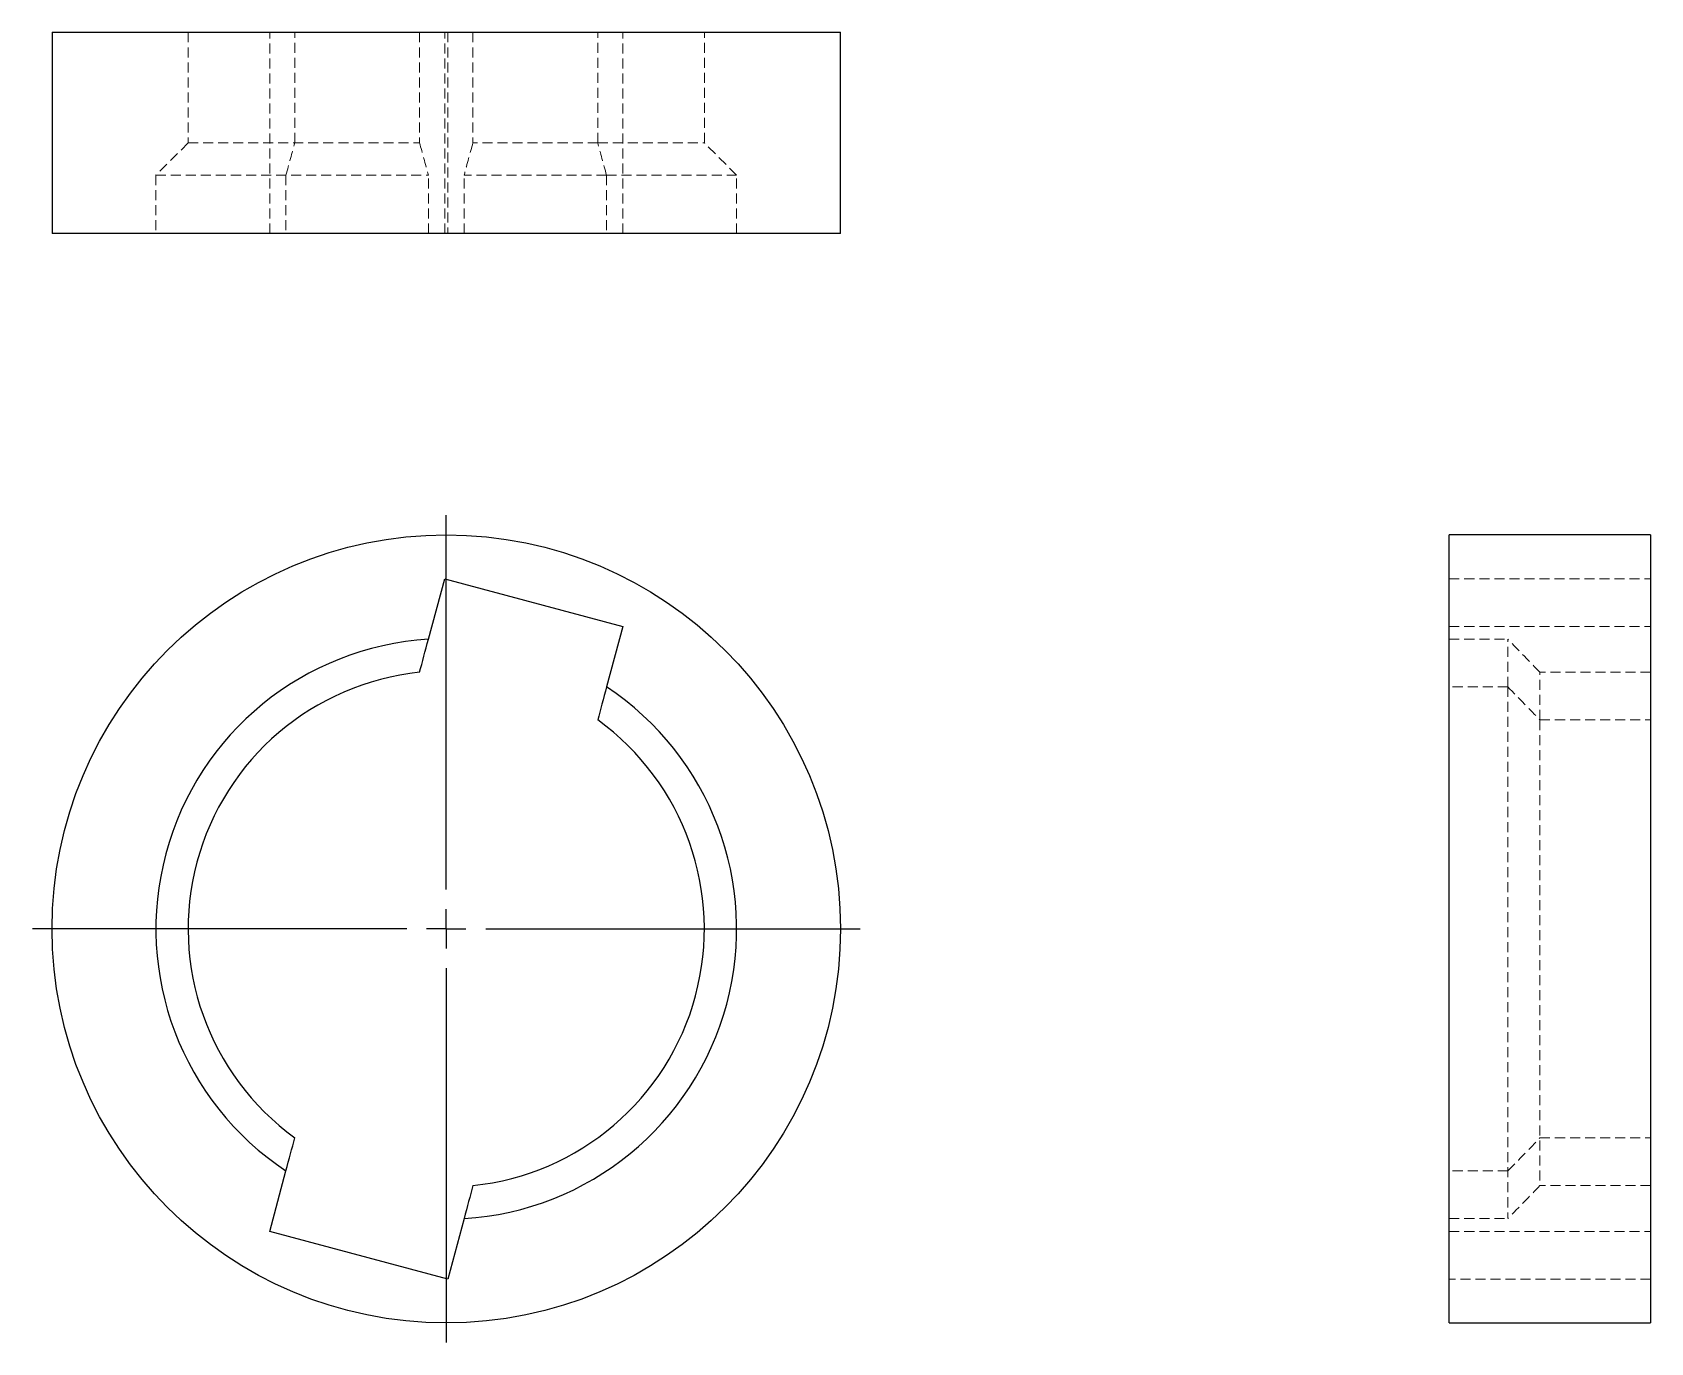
# Model space of a CAD drawing. Header units: millimetres. Extents: x 30 to 236, y 4 to 171.
import ezdxf

# ---------------------------------------------------------------- set-up
doc = ezdxf.new("R2010")
doc.units = ezdxf.units.MM
doc.linetypes.add('HIDDEN', pattern=[1.905, 1.27, -0.635])
doc.layers.add('10', color=7, linetype='Continuous')

# ---------------------------------------------------------------- blocks, each defined once
blk = doc.blocks.new('SW_CENTERMARKSYMBOL_0')
at = {"layer": '10', "color": 0}
for p, q in [((0, 5), (0, 52.5)), ((0, 0), (0, 2.5)), ((-5, 0), (-52.5, 0)), ((0, 0), (-2.5, 0)), ((0, 0), (0, -2.5)), ((0, 0), (2.5, 0)), ((5, 0), (52.5, 0)), ((0, -5), (0, -52.5))]:
    blk.add_line(p, q, dxfattribs=at)

msp = doc.modelspace()

# ---------------------------------------------------------------- linework, layer by layer
at = {"color": 7, "linetype": 'Continuous', "lineweight": 25}
for p, q in [((33, 170.77), (33, 145.23)), ((33, 170.77), (133, 170.77)), ((133, 145.23), (133, 170.77)), ((133, 145.23), (33, 145.23)), ((235.77, 107), (210.23, 107)), ((210.23, 57), (210.23, 107)), ((235.77, 107), (235.77, 57)), ((80.74, 93.76), (82.8, 101.44)), ((82.8, 101.44), (105.39, 95.39)), ((105.39, 95.39), (103.33, 87.71)), ((210.23, 7), (210.23, 57)), ((235.77, 57), (235.77, 7)), ((60.61, 18.61), (62.67, 26.29)), ((83.2, 12.56), (60.61, 18.61)), ((85.26, 20.24), (83.2, 12.56)), ((210.23, 7), (235.77, 7))]:
    msp.add_line(p, q, dxfattribs=at)
at = {"color": 7, "linetype": 'HIDDEN', "lineweight": 18}
for p, q in [((50.26, 170.77), (50.26, 156.73)), ((60.61, 145.23), (60.61, 170.77)), ((63.79, 156.73), (63.79, 170.77)), ((79.62, 170.77), (79.62, 156.73)), ((82.8, 145.23), (82.8, 170.77)), ((83.2, 170.77), (83.2, 145.23)), ((86.38, 170.77), (86.38, 156.73)), ((102.21, 156.73), (102.21, 170.77)), ((105.39, 145.23), (105.39, 170.77)), ((115.74, 156.73), (115.74, 170.77)), ((50.26, 156.73), (46.17, 152.64)), ((50.26, 156.73), (79.62, 156.73)), ((102.21, 156.73), (86.38, 156.73)), ((102.21, 156.73), (115.74, 156.73)), ((119.83, 152.64), (115.74, 156.73)), ((46.17, 152.64), (80.74, 152.64)), ((46.17, 152.64), (46.17, 145.23)), ((62.67, 152.64), (62.67, 145.23)), ((80.74, 145.23), (80.74, 152.64)), ((85.26, 145.23), (85.26, 152.64)), ((103.33, 152.64), (85.26, 152.64)), ((103.33, 152.64), (103.33, 145.23)), ((103.33, 152.64), (119.83, 152.64)), ((119.83, 145.23), (119.83, 152.64)), ((210.23, 101.44), (235.77, 101.44)), ((210.23, 95.39), (235.77, 95.39)), ((210.23, 93.76), (217.64, 93.76)), ((217.64, 87.71), (217.64, 93.76)), ((235.77, 89.56), (221.73, 89.56)), ((221.73, 83.51), (221.73, 89.56)), ((217.64, 87.71), (210.23, 87.71)), ((217.64, 87.71), (217.64, 20.24)), ((221.73, 83.51), (221.73, 24.44)), ((221.73, 83.51), (235.77, 83.51)), ((221.73, 30.49), (235.77, 30.49)), ((217.64, 26.29), (210.23, 26.29)), ((235.77, 24.44), (221.73, 24.44)), ((210.23, 20.24), (217.64, 20.24)), ((210.23, 18.61), (235.77, 18.61)), ((235.77, 12.56), (210.23, 12.56))]:
    msp.add_line(p, q, dxfattribs=at)
at = {"color": 7, "linetype": 'Continuous', "lineweight": 25}
msp.add_circle((83, 57), 50, dxfattribs=at)
for radius, start, end in [(36.83, 93.5135, 236.4865), (32.74, 95.93, 234.07), (36.83, 273.5135, 56.4865), (32.74, 275.93, 54.07)]:
    msp.add_arc((83, 57), radius, start, end, dxfattribs=at)
at = {"color": 7, "linetype": 'HIDDEN', "lineweight": 18}
for points in [[(62.67, 152.64), (63.07, 154.11), (63.44, 155.47), (63.79, 156.73)], [(79.62, 156.73), (79.97, 155.47), (80.34, 154.11), (80.74, 152.64)], [(86.38, 156.73), (86.03, 155.47), (85.66, 154.11), (85.26, 152.64)], [(103.33, 152.64), (102.93, 154.11), (102.56, 155.47), (102.21, 156.73)], [(221.73, 89.56), (220.47, 90.87), (219.11, 92.26), (217.64, 93.76)], [(217.64, 87.71), (219.11, 86.21), (220.47, 84.82), (221.73, 83.51)], [(217.64, 26.29), (219.11, 27.79), (220.47, 29.18), (221.73, 30.49)], [(221.73, 24.44), (220.47, 23.13), (219.11, 21.74), (217.64, 20.24)]]:
    msp.add_open_spline(points, degree=3, dxfattribs=at)
at = {"color": 7, "linetype": 'Continuous', "lineweight": 25}
for points in [[(79.62, 89.56), (79.97, 90.87), (80.34, 92.26), (80.74, 93.76)], [(103.33, 87.71), (102.93, 86.21), (102.56, 84.82), (102.21, 83.51)], [(62.67, 26.29), (63.07, 27.79), (63.44, 29.18), (63.79, 30.49)], [(86.38, 24.44), (86.03, 23.13), (85.66, 21.74), (85.26, 20.24)]]:
    msp.add_open_spline(points, degree=3, dxfattribs=at)

# ---------------------------------------------------------------- block references
at = {"layer": '10'}
msp.add_blockref('SW_CENTERMARKSYMBOL_0', (83, 57), dxfattribs=at)

doc.saveas('drawing.dxf')
